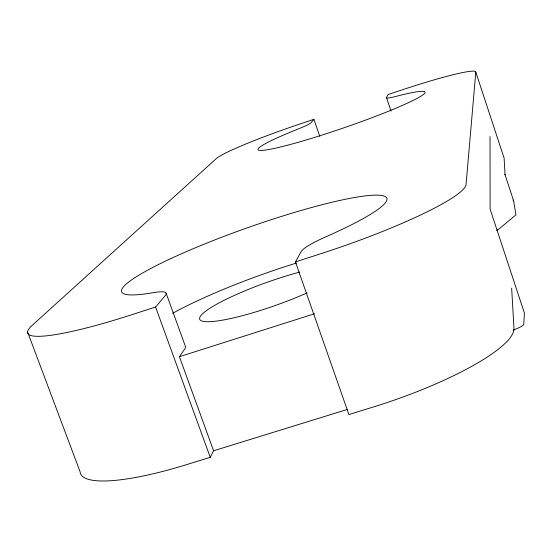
<?xml version="1.0" encoding="UTF-8"?>
<svg xmlns="http://www.w3.org/2000/svg" width="552" height="552" viewBox="0 0 552 552"><rect width="100%" height="100%" fill="white"/><g stroke="black" fill="none" stroke-linecap="round" stroke-linejoin="round"><path stroke-width="0.83" d="M391.03 111.028L386.462 97.49L388.091 94.558L401.166 90.19A82.738 6.727 -18.8 0 1 475.803 72.091L466.06 184.52A139.828 19.32 -19.1 0 1 320.263 253.899L295.444 261.91L348.892 414.538L373.49 406.948A138.103 30.615 -19.1 0 0 513.981 328.385L511.649 288.123M27.6 332.042L80.102 471.794A136.799 29.594 -20.4 0 0 186.307 464.708L210.243 457.325L213.589 450.784L347.318 409.453M295.444 261.91L301.123 251.657A58.816 8.542 -19 0 1 326.142 236.677A140.532 18.533 -19.4 0 0 362.45 196.264A140.532 18.533 -19.4 0 0 172.741 257.708A140.532 18.533 -19.4 0 0 153.249 292.677A58.105 8.128 -20.2 0 1 165.227 295.603L155.581 307.036L131.438 314.826A138.483 18.665 -19.9 0 1 32.285 325.273L216.232 158.645A81.875 6.624 -19.1 0 1 301.04 123.627L313.922 119.329L319.774 136.309M213.589 450.784L179.414 356.695L184.651 349.181A57.836 9.888 -20.4 0 0 185.444 346.532L166.166 293.326M313.922 119.329L311.128 122.641A31.768 2.491 -19.1 0 1 297.142 129.423A88.382 7.342 -19 0 0 275.234 148.212A88.382 7.342 -19 0 0 398.668 107.033A88.382 7.342 -19 0 0 396.688 96.214A32.209 2.546 -18.8 0 1 386.462 97.49M496.641 230.432L499.422 228.645L515.947 214.887L513.601 200.79L505.08 174.791L504.107 158.113L475.803 72.091M179.414 356.695L314.723 313.695M155.581 307.036L210.243 457.325M490.031 136.641L490.114 209.098L524.4 313.074L523.758 324.355A19.037 2.587 -17.8 0 1 518.349 327.971A18.74 2.546 -17.8 0 1 513.146 330.137M504.618 174.439A13.248 1.849 -18.3 0 1 505.073 174.798M172.603 313.315A139.925 22.549 -19.5 0 1 296.562 263.007M307.098 292.905A76.466 12.296 -19.5 0 1 199.693 319.208A76.466 12.296 -19.5 0 1 299.729 272.074M513.036 200.1A13.372 3.208 -18.5 0 1 513.601 200.79"/></g></svg>
